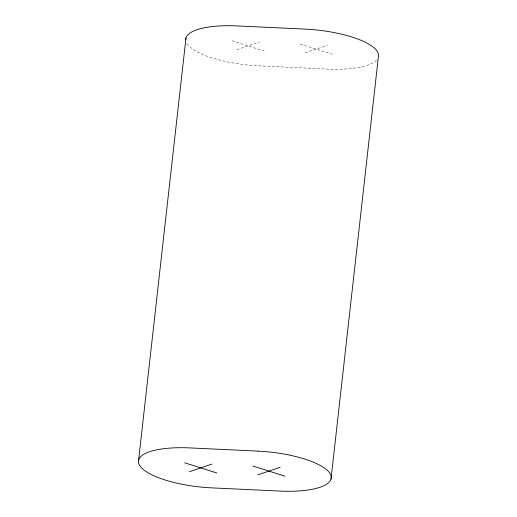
<?xml version="1.0" encoding="UTF-8"?>
<svg xmlns="http://www.w3.org/2000/svg" width="517" height="517" viewBox="0 0 517 517"><rect width="100%" height="100%" fill="white"/><g stroke="black" fill="none" stroke-linecap="round" stroke-linejoin="round"><path stroke-width="0.39" stroke-dasharray="2.58 1.94" d="M236.851 49.69L259.295 42.103M305.043 52.908L327.481 45.322M300.209 44.029L332.315 54.201M232.017 40.811L264.129 50.983M376.647 60.004A62.68 19.058 6.4 0 1 327.138 69.091L258.946 65.872A62.68 19.058 6.4 0 1 186.702 43.001"/><path stroke-width="0.78" d="M138.646 459.917L185.978 37.928M331.022 479.072L378.354 57.083A62.68 19.058 6.4 0 0 305.392 29.139L237.2 25.921A62.68 19.058 6.4 0 0 185.752 39.331M189.519 471.678L211.957 464.092M257.705 474.897L280.149 467.31M252.871 466.017L284.983 476.189M184.685 462.799L216.791 472.971M258.054 451.128L189.862 447.909A62.68 19.058 6.4 0 0 139.364 464.99A62.68 19.058 6.4 0 0 211.608 487.861L279.8 491.079A62.68 19.058 6.4 0 0 330.298 473.999A62.68 19.058 6.4 0 0 258.054 451.128"/></g></svg>
